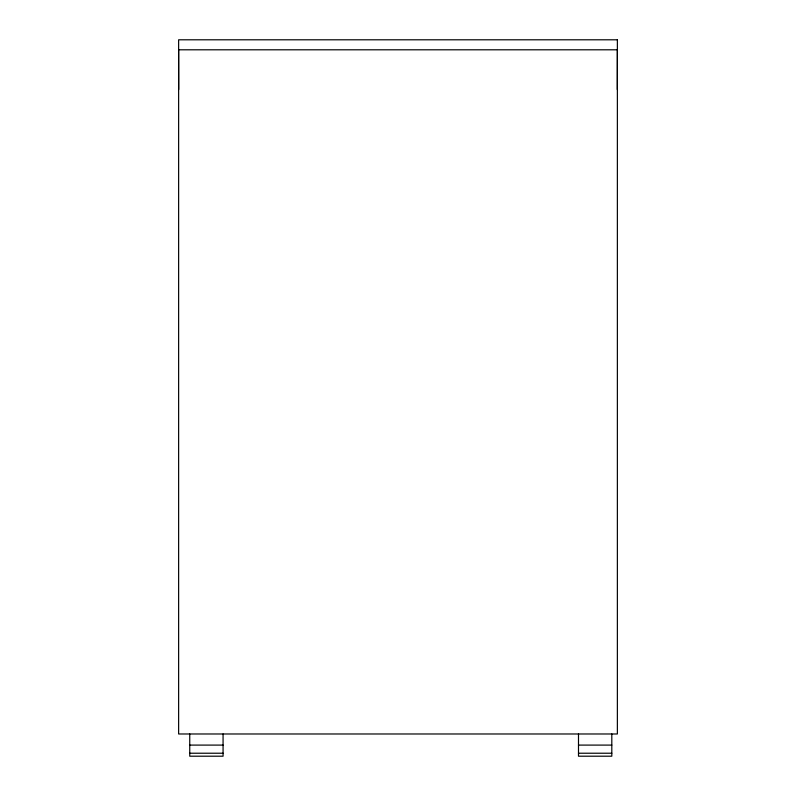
<?xml version="1.0" encoding="UTF-8"?>
<svg xmlns="http://www.w3.org/2000/svg" width="796" height="796" viewBox="0 0 796 796"><rect width="100%" height="100%" fill="white"/><g stroke="black" fill="none" stroke-linecap="round" stroke-linejoin="round"><path stroke-width="1.19" d="M617.298 89.53L617.368 49.8L178.632 49.8L178.702 89.53M189.746 745.096L223.069 745.096M578.493 745.096L611.806 745.096M189.746 753.225L223.069 753.225M578.493 753.225L611.806 753.225M611.806 733.982L611.806 756.2L578.493 756.2L578.493 733.982M223.069 733.982L223.069 756.2L189.746 756.2L189.746 733.982M617.368 39.8L178.632 39.8L178.632 733.982L617.368 733.982L617.368 39.8"/></g></svg>
